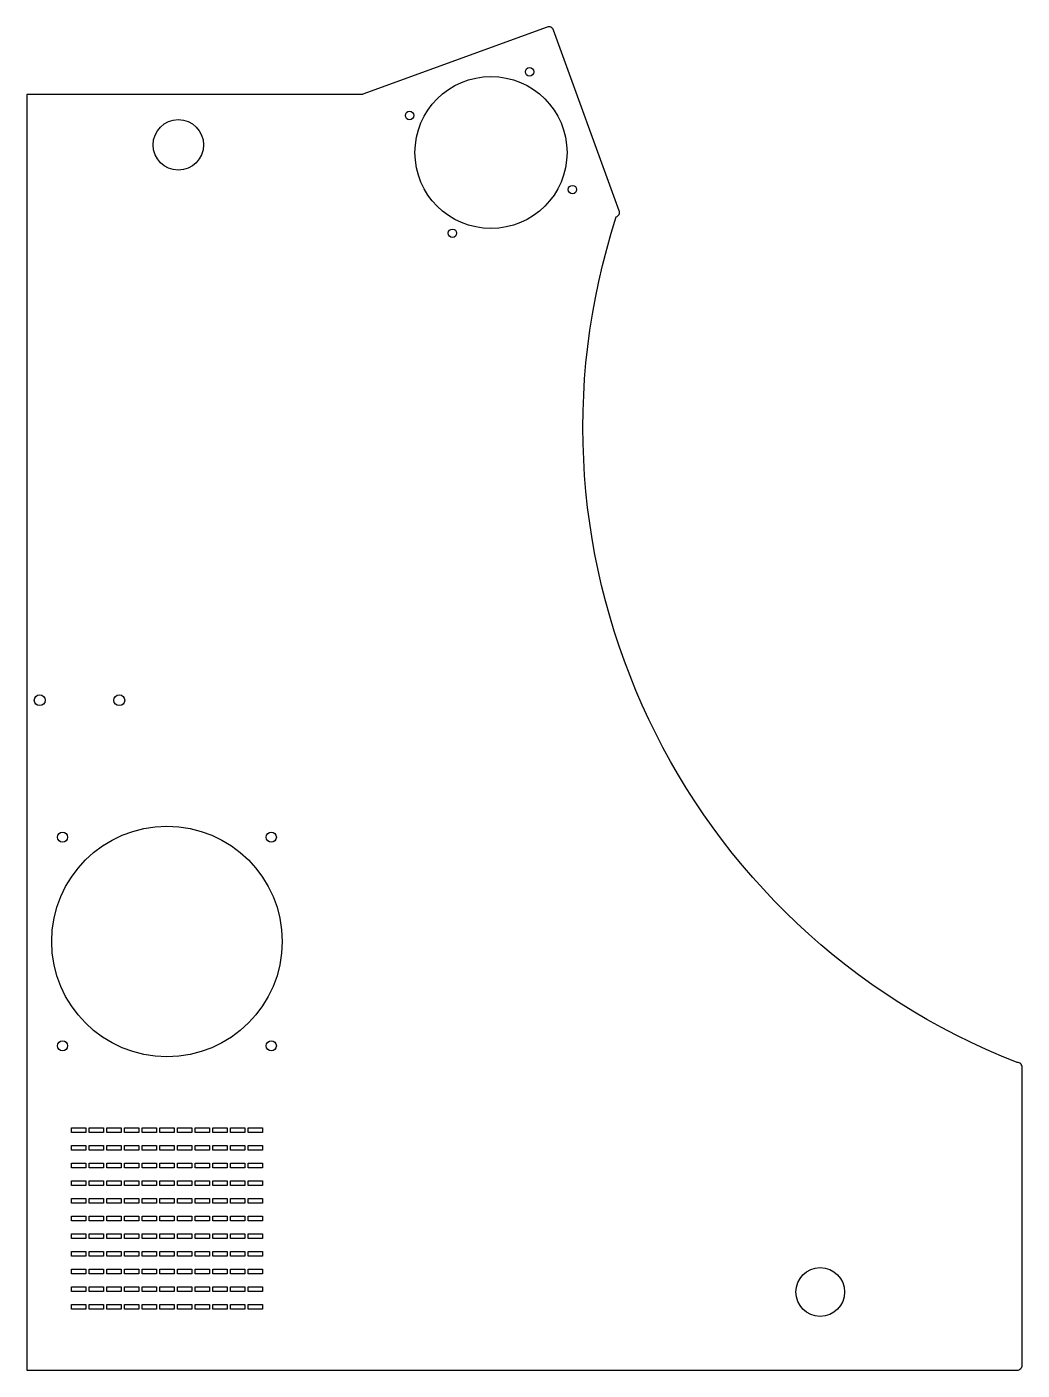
# Model space of a CAD drawing. Header units: inches. Extents: x -17 to 2.7, y -17.2 to 9.4.
import ezdxf

# ---------------------------------------------------------------- set-up
doc = ezdxf.new("R2010")
doc.units = ezdxf.units.IN
doc.layers.get('0').update_dxf_attribs({"linetype": 'CONTINUOUS'})

msp = doc.modelspace()

# ---------------------------------------------------------------- linework, layer by layer
msp.add_lwpolyline([(-10.371, 8.031), (-17.01, 8.031), (-17.01, -17.239), (2.61, -17.239, 0.414214), (2.706, -17.143), (2.706, -11.239, 0.414214), (2.61, -11.143, -0.397496), (-5.333, 5.604, 0.414214), (-5.276, 5.727), (-6.579, 9.306, 0.414214), (-6.702, 9.363), (-10.355, 8.033, -0.087489)], format="xyb", close=True)
for points in [[(-15.844, -12.534), (-16.125, -12.534), (-16.125, -12.44), (-15.844, -12.44)], [(-15.494, -12.534), (-15.775, -12.534), (-15.775, -12.44), (-15.494, -12.44)], [(-15.144, -12.534), (-15.425, -12.534), (-15.425, -12.44), (-15.144, -12.44)], [(-14.794, -12.534), (-15.075, -12.534), (-15.075, -12.44), (-14.794, -12.44)], [(-14.444, -12.534), (-14.725, -12.534), (-14.725, -12.44), (-14.444, -12.44)], [(-14.094, -12.534), (-14.375, -12.534), (-14.375, -12.44), (-14.094, -12.44)], [(-13.744, -12.534), (-14.025, -12.534), (-14.025, -12.44), (-13.744, -12.44)], [(-13.394, -12.534), (-13.675, -12.534), (-13.675, -12.44), (-13.394, -12.44)], [(-13.044, -12.534), (-13.325, -12.534), (-13.325, -12.44), (-13.044, -12.44)], [(-12.694, -12.534), (-12.975, -12.534), (-12.975, -12.44), (-12.694, -12.44)], [(-12.344, -12.534), (-12.625, -12.534), (-12.625, -12.44), (-12.344, -12.44)], [(-15.844, -12.884), (-16.125, -12.884), (-16.125, -12.79), (-15.844, -12.79)], [(-15.494, -12.884), (-15.775, -12.884), (-15.775, -12.79), (-15.494, -12.79)], [(-15.144, -12.884), (-15.425, -12.884), (-15.425, -12.79), (-15.144, -12.79)], [(-14.794, -12.884), (-15.075, -12.884), (-15.075, -12.79), (-14.794, -12.79)], [(-14.444, -12.884), (-14.725, -12.884), (-14.725, -12.79), (-14.444, -12.79)], [(-14.094, -12.884), (-14.375, -12.884), (-14.375, -12.79), (-14.094, -12.79)], [(-13.744, -12.884), (-14.025, -12.884), (-14.025, -12.79), (-13.744, -12.79)], [(-13.394, -12.884), (-13.675, -12.884), (-13.675, -12.79), (-13.394, -12.79)], [(-13.044, -12.884), (-13.325, -12.884), (-13.325, -12.79), (-13.044, -12.79)], [(-12.694, -12.884), (-12.975, -12.884), (-12.975, -12.79), (-12.694, -12.79)], [(-12.344, -12.884), (-12.625, -12.884), (-12.625, -12.79), (-12.344, -12.79)], [(-15.844, -13.234), (-16.125, -13.234), (-16.125, -13.14), (-15.844, -13.14)], [(-15.494, -13.234), (-15.775, -13.234), (-15.775, -13.14), (-15.494, -13.14)], [(-15.144, -13.234), (-15.425, -13.234), (-15.425, -13.14), (-15.144, -13.14)], [(-14.794, -13.234), (-15.075, -13.234), (-15.075, -13.14), (-14.794, -13.14)], [(-14.444, -13.234), (-14.725, -13.234), (-14.725, -13.14), (-14.444, -13.14)], [(-14.094, -13.234), (-14.375, -13.234), (-14.375, -13.14), (-14.094, -13.14)], [(-13.744, -13.234), (-14.025, -13.234), (-14.025, -13.14), (-13.744, -13.14)], [(-13.394, -13.234), (-13.675, -13.234), (-13.675, -13.14), (-13.394, -13.14)], [(-13.044, -13.234), (-13.325, -13.234), (-13.325, -13.14), (-13.044, -13.14)], [(-12.694, -13.234), (-12.975, -13.234), (-12.975, -13.14), (-12.694, -13.14)], [(-12.344, -13.234), (-12.625, -13.234), (-12.625, -13.14), (-12.344, -13.14)], [(-15.844, -13.584), (-16.125, -13.584), (-16.125, -13.49), (-15.844, -13.49)], [(-15.494, -13.584), (-15.775, -13.584), (-15.775, -13.49), (-15.494, -13.49)], [(-15.144, -13.584), (-15.425, -13.584), (-15.425, -13.49), (-15.144, -13.49)], [(-14.794, -13.584), (-15.075, -13.584), (-15.075, -13.49), (-14.794, -13.49)], [(-14.444, -13.584), (-14.725, -13.584), (-14.725, -13.49), (-14.444, -13.49)], [(-14.094, -13.584), (-14.375, -13.584), (-14.375, -13.49), (-14.094, -13.49)], [(-13.744, -13.584), (-14.025, -13.584), (-14.025, -13.49), (-13.744, -13.49)], [(-13.394, -13.584), (-13.675, -13.584), (-13.675, -13.49), (-13.394, -13.49)], [(-13.044, -13.584), (-13.325, -13.584), (-13.325, -13.49), (-13.044, -13.49)], [(-12.694, -13.584), (-12.975, -13.584), (-12.975, -13.49), (-12.694, -13.49)], [(-12.344, -13.584), (-12.625, -13.584), (-12.625, -13.49), (-12.344, -13.49)], [(-15.844, -13.934), (-16.125, -13.934), (-16.125, -13.84), (-15.844, -13.84)], [(-15.494, -13.934), (-15.775, -13.934), (-15.775, -13.84), (-15.494, -13.84)], [(-15.144, -13.934), (-15.425, -13.934), (-15.425, -13.84), (-15.144, -13.84)], [(-14.794, -13.934), (-15.075, -13.934), (-15.075, -13.84), (-14.794, -13.84)], [(-14.444, -13.934), (-14.725, -13.934), (-14.725, -13.84), (-14.444, -13.84)], [(-14.094, -13.934), (-14.375, -13.934), (-14.375, -13.84), (-14.094, -13.84)], [(-13.744, -13.934), (-14.025, -13.934), (-14.025, -13.84), (-13.744, -13.84)], [(-13.394, -13.934), (-13.675, -13.934), (-13.675, -13.84), (-13.394, -13.84)], [(-13.044, -13.934), (-13.325, -13.934), (-13.325, -13.84), (-13.044, -13.84)], [(-12.694, -13.934), (-12.975, -13.934), (-12.975, -13.84), (-12.694, -13.84)], [(-12.344, -13.934), (-12.625, -13.934), (-12.625, -13.84), (-12.344, -13.84)], [(-15.844, -14.284), (-16.125, -14.284), (-16.125, -14.19), (-15.844, -14.19)], [(-15.494, -14.284), (-15.775, -14.284), (-15.775, -14.19), (-15.494, -14.19)], [(-15.144, -14.284), (-15.425, -14.284), (-15.425, -14.19), (-15.144, -14.19)], [(-14.794, -14.284), (-15.075, -14.284), (-15.075, -14.19), (-14.794, -14.19)], [(-14.444, -14.284), (-14.725, -14.284), (-14.725, -14.19), (-14.444, -14.19)], [(-14.094, -14.284), (-14.375, -14.284), (-14.375, -14.19), (-14.094, -14.19)], [(-13.744, -14.284), (-14.025, -14.284), (-14.025, -14.19), (-13.744, -14.19)], [(-13.394, -14.284), (-13.675, -14.284), (-13.675, -14.19), (-13.394, -14.19)], [(-13.044, -14.284), (-13.325, -14.284), (-13.325, -14.19), (-13.044, -14.19)], [(-12.694, -14.284), (-12.975, -14.284), (-12.975, -14.19), (-12.694, -14.19)], [(-12.344, -14.284), (-12.625, -14.284), (-12.625, -14.19), (-12.344, -14.19)], [(-15.844, -14.634), (-16.125, -14.634), (-16.125, -14.54), (-15.844, -14.54)], [(-15.494, -14.634), (-15.775, -14.634), (-15.775, -14.54), (-15.494, -14.54)], [(-15.144, -14.634), (-15.425, -14.634), (-15.425, -14.54), (-15.144, -14.54)], [(-14.794, -14.634), (-15.075, -14.634), (-15.075, -14.54), (-14.794, -14.54)], [(-14.444, -14.634), (-14.725, -14.634), (-14.725, -14.54), (-14.444, -14.54)], [(-14.094, -14.634), (-14.375, -14.634), (-14.375, -14.54), (-14.094, -14.54)], [(-13.744, -14.634), (-14.025, -14.634), (-14.025, -14.54), (-13.744, -14.54)], [(-13.394, -14.634), (-13.675, -14.634), (-13.675, -14.54), (-13.394, -14.54)], [(-13.044, -14.634), (-13.325, -14.634), (-13.325, -14.54), (-13.044, -14.54)], [(-12.694, -14.634), (-12.975, -14.634), (-12.975, -14.54), (-12.694, -14.54)], [(-12.344, -14.634), (-12.625, -14.634), (-12.625, -14.54), (-12.344, -14.54)], [(-15.844, -14.984), (-16.125, -14.984), (-16.125, -14.89), (-15.844, -14.89)], [(-15.494, -14.984), (-15.775, -14.984), (-15.775, -14.89), (-15.494, -14.89)], [(-15.144, -14.984), (-15.425, -14.984), (-15.425, -14.89), (-15.144, -14.89)], [(-14.794, -14.984), (-15.075, -14.984), (-15.075, -14.89), (-14.794, -14.89)], [(-14.444, -14.984), (-14.725, -14.984), (-14.725, -14.89), (-14.444, -14.89)], [(-14.094, -14.984), (-14.375, -14.984), (-14.375, -14.89), (-14.094, -14.89)], [(-13.744, -14.984), (-14.025, -14.984), (-14.025, -14.89), (-13.744, -14.89)], [(-13.394, -14.984), (-13.675, -14.984), (-13.675, -14.89), (-13.394, -14.89)], [(-13.044, -14.984), (-13.325, -14.984), (-13.325, -14.89), (-13.044, -14.89)], [(-12.694, -14.984), (-12.975, -14.984), (-12.975, -14.89), (-12.694, -14.89)], [(-12.344, -14.984), (-12.625, -14.984), (-12.625, -14.89), (-12.344, -14.89)], [(-15.844, -15.334), (-16.125, -15.334), (-16.125, -15.24), (-15.844, -15.24)], [(-15.494, -15.334), (-15.775, -15.334), (-15.775, -15.24), (-15.494, -15.24)], [(-15.144, -15.334), (-15.425, -15.334), (-15.425, -15.24), (-15.144, -15.24)], [(-14.794, -15.334), (-15.075, -15.334), (-15.075, -15.24), (-14.794, -15.24)], [(-14.444, -15.334), (-14.725, -15.334), (-14.725, -15.24), (-14.444, -15.24)], [(-14.094, -15.334), (-14.375, -15.334), (-14.375, -15.24), (-14.094, -15.24)], [(-13.744, -15.334), (-14.025, -15.334), (-14.025, -15.24), (-13.744, -15.24)], [(-13.394, -15.334), (-13.675, -15.334), (-13.675, -15.24), (-13.394, -15.24)], [(-13.044, -15.334), (-13.325, -15.334), (-13.325, -15.24), (-13.044, -15.24)], [(-12.694, -15.334), (-12.975, -15.334), (-12.975, -15.24), (-12.694, -15.24)], [(-12.344, -15.334), (-12.625, -15.334), (-12.625, -15.24), (-12.344, -15.24)], [(-15.844, -15.684), (-16.125, -15.684), (-16.125, -15.59), (-15.844, -15.59)], [(-15.494, -15.684), (-15.775, -15.684), (-15.775, -15.59), (-15.494, -15.59)], [(-15.144, -15.684), (-15.425, -15.684), (-15.425, -15.59), (-15.144, -15.59)], [(-14.794, -15.684), (-15.075, -15.684), (-15.075, -15.59), (-14.794, -15.59)], [(-14.444, -15.684), (-14.725, -15.684), (-14.725, -15.59), (-14.444, -15.59)], [(-14.094, -15.684), (-14.375, -15.684), (-14.375, -15.59), (-14.094, -15.59)], [(-13.744, -15.684), (-14.025, -15.684), (-14.025, -15.59), (-13.744, -15.59)], [(-13.394, -15.684), (-13.675, -15.684), (-13.675, -15.59), (-13.394, -15.59)], [(-13.044, -15.684), (-13.325, -15.684), (-13.325, -15.59), (-13.044, -15.59)], [(-12.694, -15.684), (-12.975, -15.684), (-12.975, -15.59), (-12.694, -15.59)], [(-12.344, -15.684), (-12.625, -15.684), (-12.625, -15.59), (-12.344, -15.59)], [(-15.844, -16.034), (-16.125, -16.034), (-16.125, -15.94), (-15.844, -15.94)], [(-15.494, -16.034), (-15.775, -16.034), (-15.775, -15.94), (-15.494, -15.94)], [(-15.144, -16.034), (-15.425, -16.034), (-15.425, -15.94), (-15.144, -15.94)], [(-14.794, -16.034), (-15.075, -16.034), (-15.075, -15.94), (-14.794, -15.94)], [(-14.444, -16.034), (-14.725, -16.034), (-14.725, -15.94), (-14.444, -15.94)], [(-14.094, -16.034), (-14.375, -16.034), (-14.375, -15.94), (-14.094, -15.94)], [(-13.744, -16.034), (-14.025, -16.034), (-14.025, -15.94), (-13.744, -15.94)], [(-13.394, -16.034), (-13.675, -16.034), (-13.675, -15.94), (-13.394, -15.94)], [(-13.044, -16.034), (-13.325, -16.034), (-13.325, -15.94), (-13.044, -15.94)], [(-12.694, -16.034), (-12.975, -16.034), (-12.975, -15.94), (-12.694, -15.94)], [(-12.344, -16.034), (-12.625, -16.034), (-12.625, -15.94), (-12.344, -15.94)]]:
    msp.add_lwpolyline(points, close=True)
for centre, radius in [((-7.051, 8.478), 0.0827), ((-7.816, 6.88), 1.506), ((-14.01, 7.031), 0.5), ((-9.429, 7.613), 0.0827), ((-6.202, 6.147), 0.0827), ((-8.58, 5.282), 0.0827), ((-16.755, -3.969), 0.108), ((-15.18, -3.969), 0.108), ((-14.235, -8.748), 2.283), ((-16.302, -6.681), 0.1), ((-12.168, -6.681), 0.1), ((-16.302, -10.815), 0.1), ((-12.168, -10.815), 0.1), ((-1.294, -15.691), 0.483)]:
    msp.add_circle(centre, radius)

doc.saveas('drawing.dxf')
